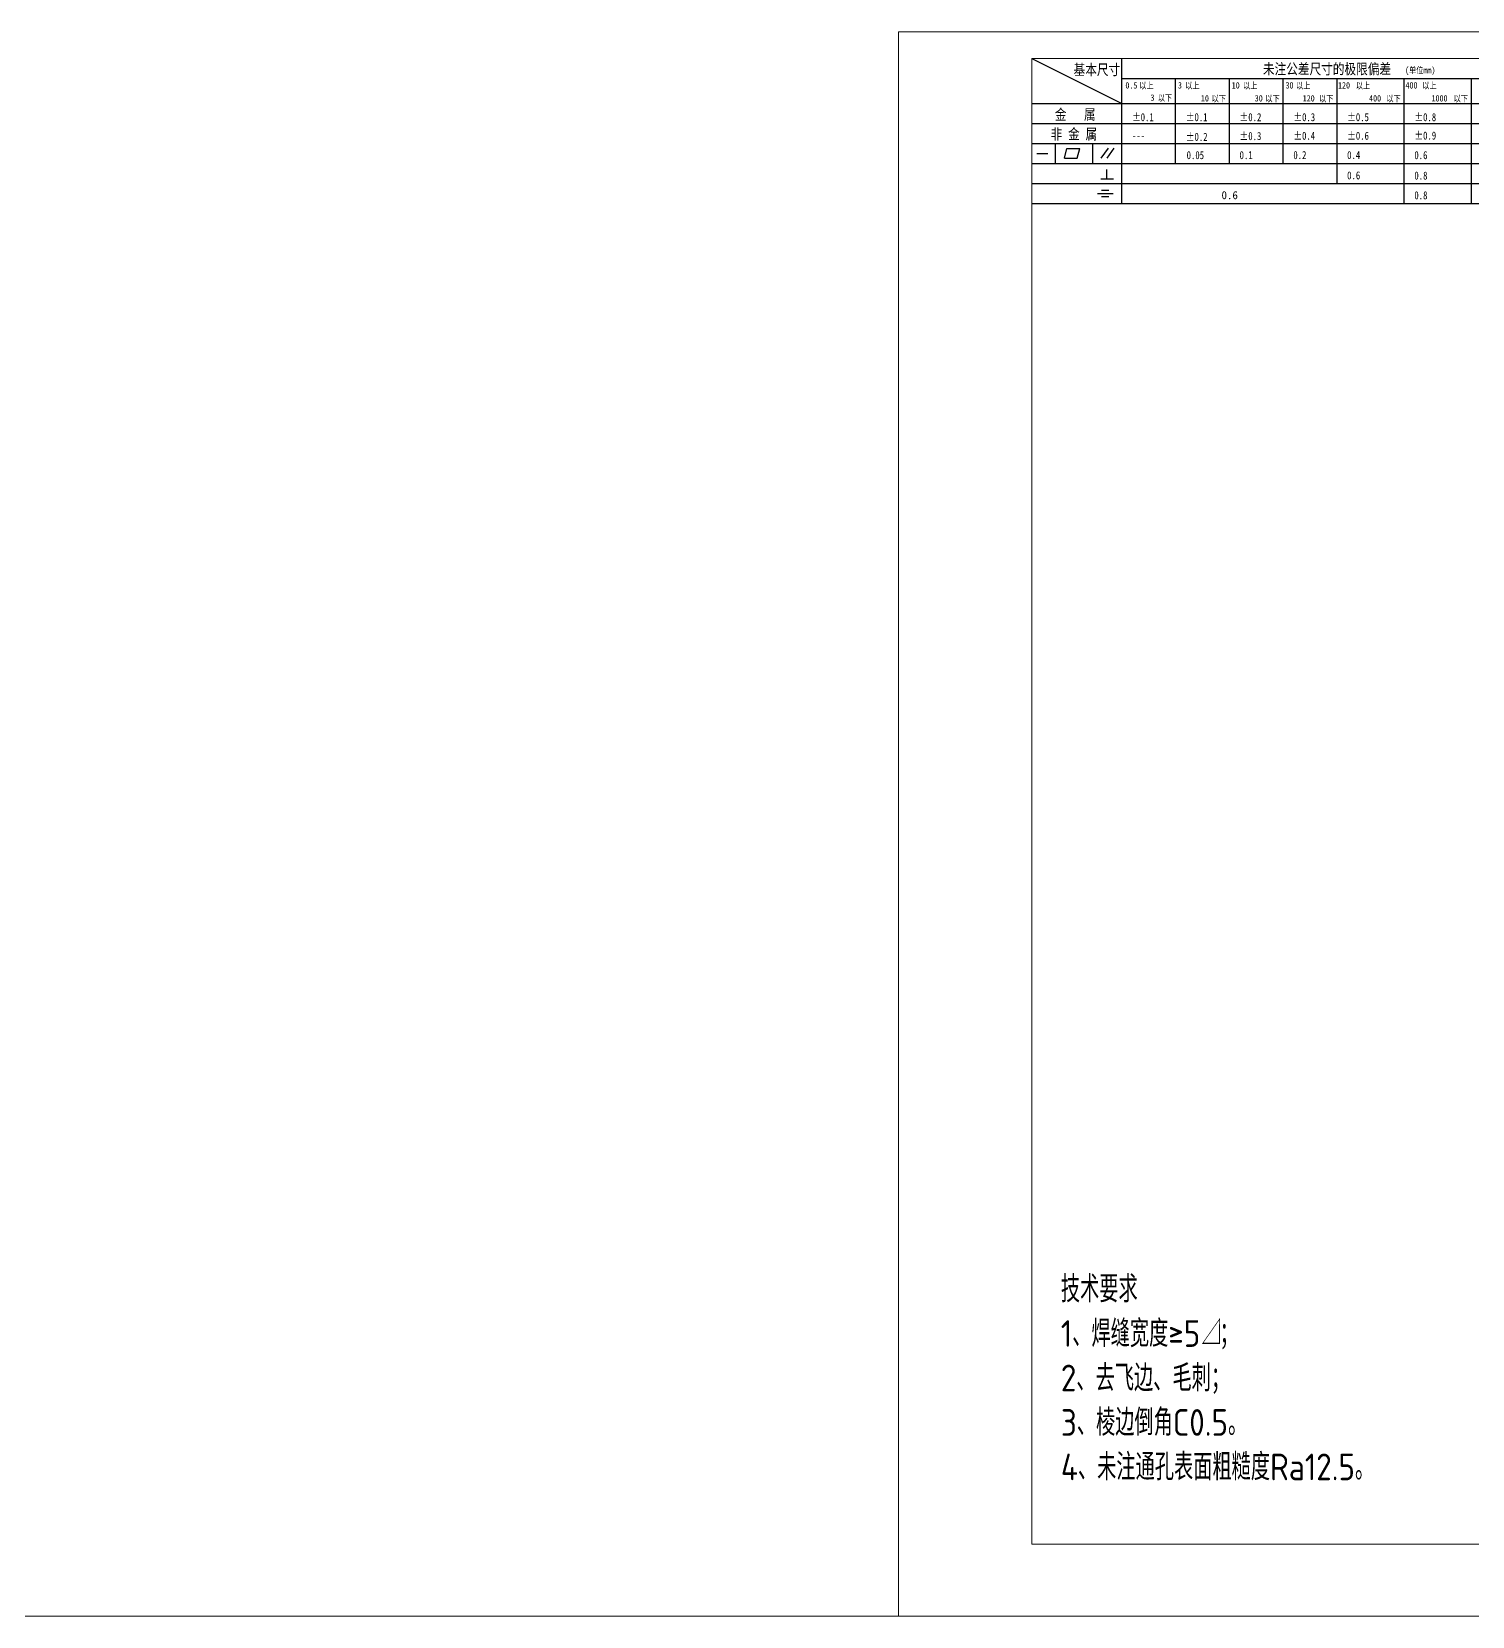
# Model space of a CAD drawing. Header units: millimetres. Extents: x 1333 to 359964, y -52803 to -5704.
# Drawn here: x 170504.7 to 170774.7, y -26401.6 to -26104.5 of the extents above; entities that cross this region are included whole.
import ezdxf

# ---------------------------------------------------------------- set-up
doc = ezdxf.new("R2010")
doc.units = ezdxf.units.MM
doc.header["$LTSCALE"] = 0.5
doc.layers.add('图\\M+19E79\\M+195B6\\M+18E9A', color=7, linetype='Continuous')
doc.layers.add('图框', color=7, linetype='Continuous', lineweight=18)
doc.layers.add('标注线', color=3, linetype='Continuous', lineweight=18)
doc.layers.add('打印-禁用', color=7, linetype='Continuous', lineweight=15, plot=False)
doc.styles.add('国标', font='simfang.ttf', dxfattribs={"width": 0.8})
doc.styles.add('机械长仿宋', font='gbenor.shx', dxfattribs={"height": 1, "bigfont": 'gbcbig.shx'})

# ---------------------------------------------------------------- blocks, each defined once
blk = doc.blocks.new('GZDEH零件A3图框V01版')
at = {"layer": '图\\M+19E79\\M+195B6\\M+18E9A', "color": 9}
for p, q in [((2882.49, -1554.46), (2899.37, -1562.92)), ((2899.37, -1581.67), (2899.37, -1554.46)), ((2899.37, -1558.24), (2990.09, -1558.24)), ((2909.45, -1574.17), (2909.45, -1558.24)), ((2919.53, -1574.17), (2919.53, -1558.24)), ((2929.61, -1574.17), (2929.61, -1558.24)), ((2939.69, -1577.92), (2939.69, -1558.24)), ((2952.29, -1581.67), (2952.29, -1558.24)), ((2964.89, -1581.67), (2964.89, -1558.24)), ((2882.49, -1562.92), (2990.09, -1562.92)), ((2882.49, -1566.67), (2990.09, -1566.67)), ((2882.49, -1570.42), (2990.09, -1570.42)), ((2886.92, -1574.12), (2886.92, -1570.42)), ((2893.91, -1574.12), (2893.91, -1570.42)), ((2883.43, -1572.27), (2885.49, -1572.27)), ((2888.59, -1573.16), (2889.07, -1571.37)), ((2888.59, -1573.16), (2891, -1573.16)), ((2889.07, -1571.37), (2891.48, -1571.37)), ((2891, -1573.16), (2891.48, -1571.37)), ((2895.52, -1573.16), (2896.85, -1571.3)), ((2896.6, -1573.16), (2897.94, -1571.3)), ((2882.49, -1574.17), (2990.09, -1574.17)), ((2895.42, -1577.05), (2897.81, -1577.05)), ((2896.58, -1577.05), (2896.58, -1575.28)), ((2882.49, -1577.92), (2990.09, -1577.92)), ((2894.79, -1579.77), (2897.77, -1579.77)), ((2895.57, -1579.17), (2896.92, -1579.17)), ((2882.49, -1581.67), (2990.09, -1581.67)), ((2895.57, -1580.37), (2896.93, -1580.37))]:
    blk.add_line(p, q, dxfattribs=at)
at = {"layer": '图框', "linetype": 'Continuous'}
for p, q in [((2882.49, -1554.46), (2882.49, -1832.96)), ((3272.49, -1554.46), (2882.49, -1554.46)), ((2882.49, -1832.96), (3272.49, -1832.96))]:
    blk.add_line(p, q, dxfattribs=at)
at = {"layer": '打印-禁用', "linetype": 'Continuous'}
for p, q in [((2857.49, -1549.46), (2857.49, -1846.46)), ((3277.49, -1549.46), (2857.49, -1549.46)), ((2857.49, -1846.46), (3277.49, -1846.46))]:
    blk.add_line(p, q, dxfattribs=at)
at = {"layer": '图\\M+19E79\\M+195B6\\M+18E9A', "color": 9, "style": '国标', "width": 0.8}
for s, height, p in [('基本尺寸', 2, (2890.33, -1557.58)), ('未注公差尺寸的极限偏差', 2, (2925.81, -1557.44)), ('30', 1.2, (2930.04, -1560.11)), ('金   属', 2, (2886.82, -1565.98)), ('±0.1', 1.5, (2901.27, -1566.23)), ('±0.1', 1.5, (2911.35, -1566.23)), ('±0.2', 1.5, (2921.43, -1566.23)), ('±0.3', 1.5, (2931.51, -1566.23)), ('±0.5', 1.5, (2941.59, -1566.23)), ('±0.8', 1.5, (2954.19, -1566.23)), ('非 金 属', 2, (2886.02, -1569.65)), ('±0.3', 1.5, (2921.43, -1569.77)), ('±0.4', 1.5, (2931.51, -1569.71)), ('±0.6', 1.5, (2941.59, -1569.71)), ('±0.9', 1.5, (2954.19, -1569.68)), ('---', 1.5, (2901.27, -1569.65)), ('±0.2', 1.5, (2911.35, -1569.92)), ('0.1', 1.5, (2921.43, -1573.34)), ('0.2', 1.5, (2931.51, -1573.33)), ('0.4', 1.5, (2941.59, -1573.33)), ('0.6', 1.5, (2954.19, -1573.35)), ('0.6', 1.5, (2941.59, -1577.14)), ('0.8', 1.5, (2954.19, -1577.17)), ('0.8', 1.5, (2954.19, -1580.87))]:
    blk.add_text(s, height=height, dxfattribs=at).set_placement(p)
at = {"layer": '图\\M+19E79\\M+195B6\\M+18E9A', "color": 9, "lineweight": 15, "style": '国标', "width": 0.8}
for s, p in [('(单位mm)', (2952.44, -1557.27)), ('0.5', (2900.03, -1560.11)), ('以上', (2902.64, -1560.16)), ('3', (2909.88, -1560.11)), ('以上', (2911.25, -1560.16)), ('10', (2919.96, -1560.11)), ('以上', (2922.09, -1560.16)), ('以上', (2932.02, -1560.16)), ('120', (2939.88, -1560.11)), ('以上', (2943.21, -1560.16)), ('400', (2952.52, -1560.11)), ('以上', (2955.68, -1560.16)), ('3', (2904.73, -1562.41)), ('以下', (2906.1, -1562.46)), ('10', (2914.19, -1562.54)), ('以下', (2916.18, -1562.59)), ('30', (2924.27, -1562.54)), ('以下', (2926.26, -1562.59)), ('120', (2933.26, -1562.54)), ('以下', (2936.34, -1562.59)), ('400', (2945.7, -1562.54)), ('以下', (2948.94, -1562.59)), ('1000', (2957.41, -1562.54)), ('以下', (2961.54, -1562.59))]:
    blk.add_text(s, height=1.2, dxfattribs=at).set_placement(p)
at = {"layer": '图\\M+19E79\\M+195B6\\M+18E9A', "color": 9, "lineweight": 13, "style": '国标'}
blk.add_text('0.6', height=1.5, dxfattribs=at).set_placement((2918.05, -1580.85))
at = {"layer": '图\\M+19E79\\M+195B6\\M+18E9A', "color": 9, "insert": (2911.51, -1573.37), "char_height": 1.5, "width": 5.1982, "attachment_point": 7, "style": '国标'}
blk.add_mtext('0.05', dxfattribs=at)
blk = doc.blocks.new('DEH A3')
at = {"layer": '图框'}
blk.add_blockref('GZDEH零件A3图框V01版', (-2857.49, 1846.46), dxfattribs=at)

msp = doc.modelspace()

# ---------------------------------------------------------------- linework, layer by layer
at = {"layer": '标注线'}
msp.add_line((160574.502, -26401.55), (179981.94, -26401.55), dxfattribs=at)

# ---------------------------------------------------------------- block references
at = {"layer": '图框'}
msp.add_blockref('DEH A3', (170667.136, -26401.55), dxfattribs=at)

# ---------------------------------------------------------------- texts
at = {"layer": '标注线', "color": 2, "insert": (170697.581, -26337.711), "char_height": 10, "width": 206.04095, "attachment_point": 1, "style": '机械长仿宋'}
msp.add_mtext('{\\H0.5x;技术要求\\H1.4x;\\P\\H0.7143x;1、焊缝宽度≥5\\Q19.2;△\\Q0;；\\P2、去飞边、毛刺；\\P\\H1x;3、棱边倒角C0.5。\\C3; \\P\\C2;4、未注通孔表面粗糙度Ra12.5。}', dxfattribs=at)

doc.saveas('drawing.dxf')
